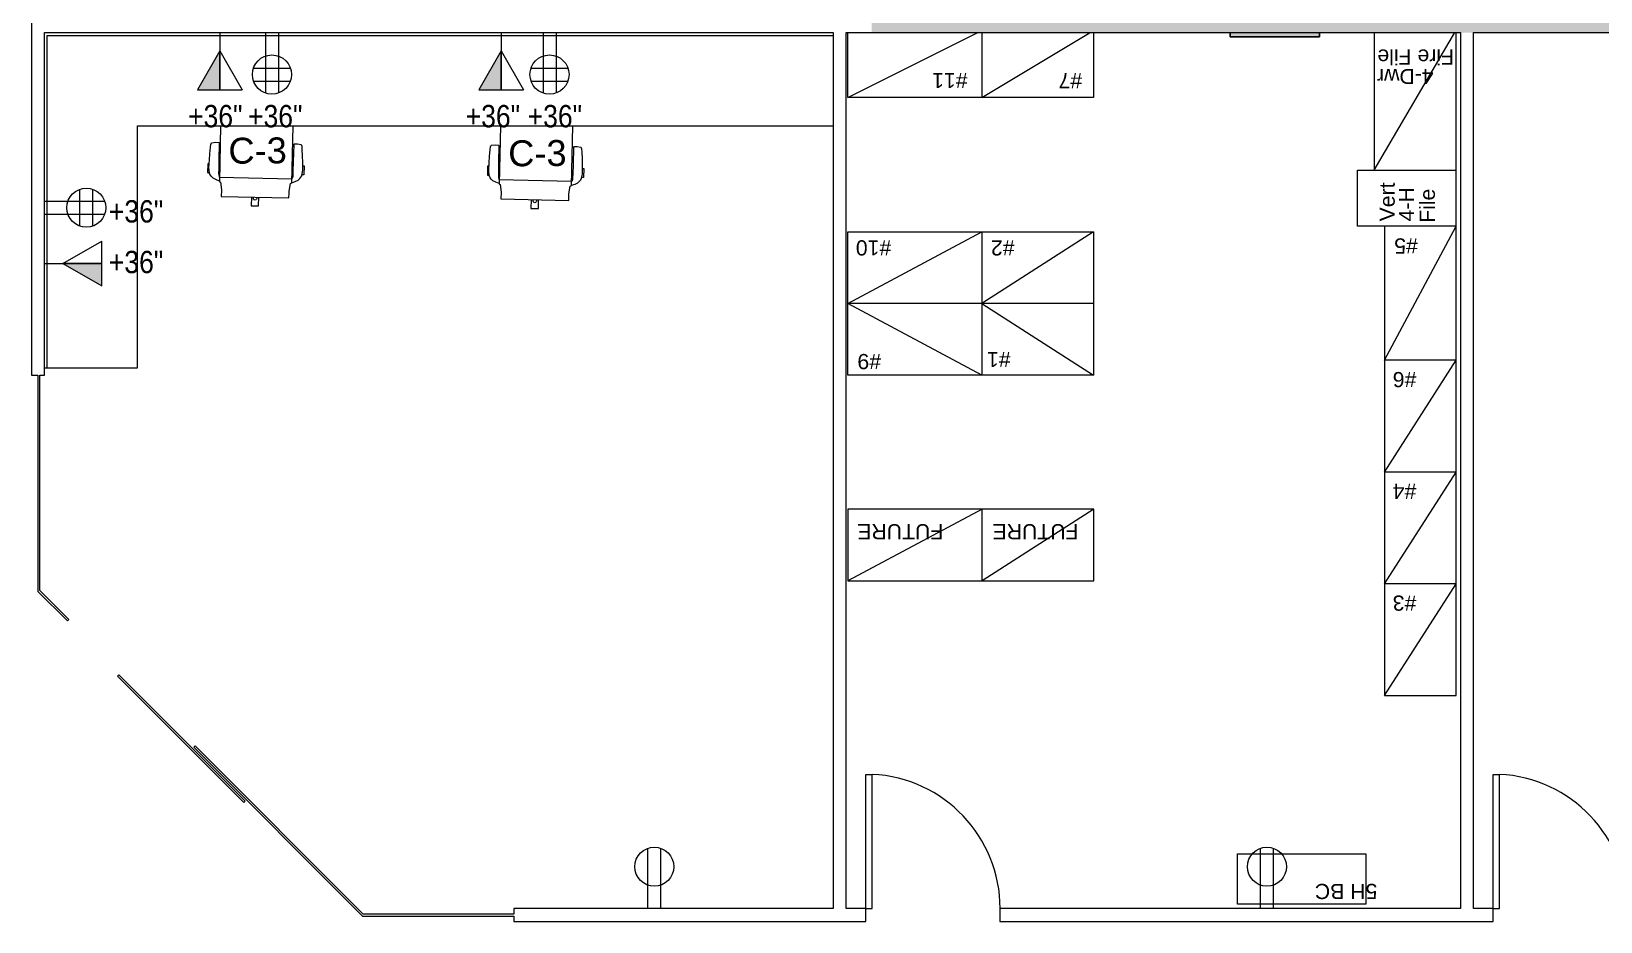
# Model space of a CAD drawing. Header units: inches. Extents: x 1 to 3921, y -2183 to 193.
# Drawn here: x 1744.7 to 2166.1, y -1854.9 to -1616 of the extents above; entities that cross this region are included whole.
import ezdxf

# ---------------------------------------------------------------- set-up
doc = ezdxf.new("R2010")
doc.units = ezdxf.units.IN
doc.header["$MEASUREMENT"] = 0
for name, color, linetype, lineweight in [('8260 Willow Oaks_dwg _2_', 8, 'Continuous', 9), ('A-ANNO-NOTE', 131, 'Continuous', 20), ('A-DOOR', 31, 'Continuous', 9), ('A-FURN-P-SEAT', 7, 'Continuous', 9), ('A-FURN-RELOCATE', 7, 'Continuous', 9), ('A-FURN-TAGS HM', 7, 'Continuous', 9), ('A-WALL', 113, 'Continuous', 50), ('A-WALL-PATT', 111, 'Continuous', 13), ('Cougaar_Furn Plan_V01_1_dwg', 8, 'Continuous', 9), ('E-COMM-IDEN', 2, 'Continuous', 9), ('E-ELEC-FIXT-IDEN', 2, 'Continuous', 9), ('I-WALL', 2, 'Continuous', 9), ('Q-CASE', 31, 'Continuous', 9)]:
    doc.layers.add(name, color=color, linetype=linetype, lineweight=lineweight)
doc.styles.add('Arial', font='arial.ttf', dxfattribs={"height": 6.966241})
doc.styles.add('Arial_3', font='arial.ttf', dxfattribs={"height": 4.078187})
doc.styles.add('Arial_9', font='arial.ttf', dxfattribs={"width": 0.85, "height": 6})

# ---------------------------------------------------------------- blocks, each defined once
blk = doc.blocks.new('Cougaar_Furn Plan_V01_1_dwg_C-2-2613227-New Construction - Tel_Data_Elec Plan')
at = {"layer": 'A-FURN-P-SEAT'}
for p, q in [((-7.94, 8.91), (-5.9, -10.4)), ((-2.34, 9.79), (-2.3, 9.51)), ((-1.37, 9.71), (-1.35, 9.9)), ((-0.24, -10.09), (-0.26, -9.81)), ((0.69, -9.81), (0.75, -9.99))]:
    blk.add_line(p, q, dxfattribs=at)
at = {"layer": 'A-FURN-P-SEAT', "flags": 128}
for points in [[(5.74, 10.36), (-9.12, 8.79), (-9.24, 8.5), (-11.26, 7.98), (-13.04, 7.79), (-11.13, -10.3)], [(-9.01, 8.8), (-8.75, 9.77), (-8.45, 10.56), (-8.1, 11.06), (-7.77, 11.39), (-7.37, 11.65), (-6.3, 11.96), (-5.87, 12.02), (-3.72, 12.2), (-2.14, 12.29), (-0.27, 12.36), (0.45, 12.36), (0.73, 12.3), (0.86, 12.23), (0.92, 12.15), (1.16, 11.17), (1.23, 10.29), (1.15, 10.17), (-3.45, 9.67), (-5.93, 9.39), (-6.94, 9.28), (-7.38, 9.2), (-7.88, 9.04), (-8.02, 8.91)], [(-4.76, 12.11), (-4.8, 12.46), (-7.17, 12.21), (-7.11, 11.72)], [(-12.19, -0.28), (-14.51, -0.52), (-14.3, -2.52), (-11.98, -2.27)], [(-12.04, -1.73), (-12.36, -1.76), (-12.6, -1.72), (-12.8, -1.57), (-12.87, -1.36), (-12.84, -1.14), (-12.68, -0.94), (-12.45, -0.86), (-12.13, -0.82)], [(-11.13, -10.3), (-9.86, -10.16), (-9.3, -10.14), (-7.26, -10.22), (-7.02, -10.52), (8.23, -8.92)], [(-6.97, -10.52), (-6.51, -11.42), (-6.06, -12.12), (-5.61, -12.53), (-5.21, -12.79), (-4.77, -12.96), (-3.65, -13.04), (-3.23, -13.01), (-1.08, -12.74), (0.47, -12.5), (2.32, -12.17), (3.03, -12.02), (3.28, -11.9), (3.39, -11.81)], [(3.39, -11.81), (3.44, -11.72), (3.47, -10.71), (3.36, -9.84), (3.26, -9.74), (-1.35, -10.21), (-3.84, -10.45), (-4.84, -10.55), (-5.29, -10.57), (-5.81, -10.52), (-5.98, -10.42)], [(-2.12, -12.87), (-2.09, -13.22), (-4.46, -13.47), (-4.51, -12.97)]]:
    blk.add_lwpolyline(points, dxfattribs=at)
blk = doc.blocks.new('Cougaar_Furn Plan_V01_1_dwg_C-2-V5-New Construction - Tel_Data_Elec Plan')
at = {"layer": 'A-FURN-P-SEAT'}
for p, q in [((-7.94, 8.91), (-5.9, -10.4)), ((-2.34, 9.79), (-2.3, 9.51)), ((-1.37, 9.71), (-1.35, 9.9)), ((-0.24, -10.09), (-0.26, -9.81)), ((0.69, -9.81), (0.75, -9.99))]:
    blk.add_line(p, q, dxfattribs=at)
at = {"layer": 'A-FURN-P-SEAT', "flags": 128}
for points in [[(6.44, 10.43), (-9.12, 8.79), (-9.24, 8.5), (-11.26, 7.98), (-13.04, 7.79), (-11.13, -10.3)], [(-9.01, 8.8), (-8.75, 9.77), (-8.45, 10.56), (-8.1, 11.06), (-7.77, 11.39), (-7.37, 11.65), (-6.3, 11.96), (-5.87, 12.02), (-3.72, 12.2), (-2.14, 12.29), (-0.27, 12.36), (0.45, 12.36), (0.73, 12.3), (0.86, 12.23), (0.92, 12.15), (1.16, 11.17), (1.23, 10.29), (1.15, 10.17), (-3.45, 9.67), (-5.93, 9.39), (-6.94, 9.28), (-7.38, 9.2), (-7.88, 9.04), (-8.02, 8.91)], [(-4.76, 12.11), (-4.8, 12.46), (-7.17, 12.21), (-7.11, 11.72)], [(-12.19, -0.28), (-14.51, -0.52), (-14.3, -2.52), (-11.98, -2.27)], [(-12.04, -1.73), (-12.36, -1.76), (-12.6, -1.72), (-12.8, -1.57), (-12.87, -1.36), (-12.84, -1.14), (-12.68, -0.94), (-12.45, -0.86), (-12.13, -0.82)], [(-11.13, -10.3), (-9.86, -10.16), (-9.3, -10.14), (-7.26, -10.22), (-7.02, -10.52), (8.93, -8.84)], [(-6.97, -10.52), (-6.51, -11.42), (-6.06, -12.12), (-5.61, -12.53), (-5.21, -12.79), (-4.77, -12.96), (-3.65, -13.04), (-3.23, -13.01), (-1.08, -12.74), (0.47, -12.5), (2.32, -12.17), (3.03, -12.02), (3.28, -11.9), (3.39, -11.81)], [(3.39, -11.81), (3.44, -11.72), (3.47, -10.71), (3.36, -9.84), (3.26, -9.74), (-1.35, -10.21), (-3.84, -10.45), (-4.84, -10.55), (-5.29, -10.57), (-5.81, -10.52), (-5.98, -10.42)], [(-2.12, -12.87), (-2.09, -13.22), (-4.46, -13.47), (-4.51, -12.97)]]:
    blk.add_lwpolyline(points, dxfattribs=at)
blk = doc.blocks.new('Cougaar_Furn Plan_V01_1_dwg-2613217-New Construction - Tel_Data_Elec Plan')
at = {"layer": 'A-FURN-RELOCATE'}
for p, q in [((1956.51, -1634.28), (1991.43, -1616.82)), ((2022.51, -1616.82), (2022.51, -1634.28)), ((2097.84, -1653.78), (2119.53, -1616.82)), ((2097.84, -1616.82), (2097.84, -1653.78)), ((2022.51, -1689.53), (1956.51, -1689.53))]:
    blk.add_line(p, q, dxfattribs=at)
at = {"layer": 'A-FURN-RELOCATE', "flags": 128}
for points in [[(2022.51, -1634.28), (1956.51, -1634.28), (1956.51, -1616.82)], [(1992.51, -1616.82), (1992.51, -1634.28), (2021.61, -1616.82)], [(2100.59, -1668.78), (2100.59, -1794.78), (2119.84, -1794.78), (2119.84, -1616.82)], [(2100.59, -1794.78), (2119.84, -1764.78), (2100.59, -1764.78), (2119.84, -1734.78), (2100.59, -1734.78), (2119.84, -1704.78), (2100.59, -1704.78), (2119.84, -1668.78), (2093.34, -1668.78), (2093.34, -1653.78), (2119.84, -1653.78)], [(2022.51, -1670.28), (2022.51, -1708.78), (1956.51, -1708.78), (1956.51, -1670.28), (2022.51, -1670.28), (1992.51, -1689.53), (2022.51, -1708.78)], [(2022.54, -1744.78), (1956.54, -1744.78), (1956.54, -1764.03), (2022.54, -1764.03), (2022.54, -1744.78), (1992.54, -1764.03), (1992.54, -1744.78), (1956.54, -1764.03)]]:
    blk.add_lwpolyline(points, dxfattribs=at)
for points in [[(1992.51, -1708.78), (1956.51, -1689.53), (1992.51, -1670.28)], [(2061.11, -1850.76), (2061.11, -1837.26), (2095.61, -1837.26), (2095.61, -1850.76)]]:
    blk.add_lwpolyline(points, close=True, dxfattribs=at)
at = {"rotation": 82.634329355228}
for name, p in [('Cougaar_Furn Plan_V01_1_dwg_C-2-2613227-New Construction - Tel_Data_Elec Plan', (1797.66, -1648.85)), ('Cougaar_Furn Plan_V01_1_dwg_C-2-V5-New Construction - Tel_Data_Elec Plan', (1872.78, -1649.54))]:
    blk.add_blockref(name, p, dxfattribs=at)
at = {"layer": 'A-FURN-RELOCATE', "char_height": 4.078, "attachment_point": 1, "line_spacing_factor": 0.941778, "style": 'Arial_3'}
for s, insert, width, rotation in [('Fire File', (2119.26, -1625.43), 24.5154, 180), ('#11', (1988.66, -1631.72), 11.3839, 180), ('#7', (2019.42, -1631.78), 7.5893, 180), ('4-Dwr', (2113.8, -1630.65), 17.9247, 180), ('Vert', (2099.27, -1667.5), 12.4824, 90), ('4-H', (2104.49, -1667.5), 10.9346, 90), ('File', (2110.06, -1667.89), 10.9346, 90), ('#10', (1968.16, -1676.64), 11.3839, 180), ('#2', (2001.28, -1676.65), 7.5893, 180), ('#5', (2109.55, -1676.13), 7.5893, 180), ('#9', (1965.43, -1707.17), 7.5893, 180), ('#1', (2000.21, -1706.62), 7.5893, 180), ('#6', (2109.16, -1712.01), 7.5893, 180), ('#4', (2109.14, -1742.01), 7.5893, 180), ('FUTURE', (1982.14, -1752.85), 27.5112, 180), ('FUTURE', (2018.45, -1752.85), 27.5112, 180), ('#3', (2109.16, -1772.01), 7.5893, 180), ('5H BC', (2098.68, -1849.42), 20.0218, 180)]:
    blk.add_mtext(s, dxfattribs=dict(at, insert=insert, width=width, rotation=rotation))
at = {"layer": 'A-FURN-TAGS HM', "char_height": 6.966, "width": 18.6776, "attachment_point": 1, "rotation": 0.4344, "line_spacing_factor": 0.941778, "style": 'Arial'}
for insert in [(1790.18, -1645.06), (1865.3, -1645.76)]:
    blk.add_mtext('C-3', dxfattribs=dict(at, insert=insert))
blk = doc.blocks.new('Single-Flush - 36_ x 84_-2431520-New Construction - Tel_Data_Elec Plan')
at = {"layer": 'A-DOOR', "color": 250, "lineweight": 20}
for p, q in [((16.25, -1.75), (16.25, -37.77)), ((18, -1.75), (16.25, -1.75)), ((18, -1.75), (18, -37.77)), ((18, -37.77), (16.25, -37.77))]:
    blk.add_line(p, q, dxfattribs=at)
at = {"layer": 'A-DOOR'}
blk.add_arc((18, -1.75), 36.07, 180, 267.2188, dxfattribs=at)
blk = doc.blocks.new('Sliding - Single-Glass - No Frame - 48_ x 84_-2451944-New Construction - Tel_Data_Elec Plan')
at = {"layer": 'A-DOOR', "color": 250, "lineweight": 20}
for p, q in [((-44, 1.25), (4, 1.25)), ((-44, 0.75), (-44, 1.25)), ((4, 0.75), (-44, 0.75)), ((4, 1.25), (4, 0.75))]:
    blk.add_line(p, q, dxfattribs=at)
blk = doc.blocks.new('Counter Top - L Shaped - Standard Counter Top w_ Backsplash-2612374-New Construction - Tel_Data_Elec Plan')
at = {"layer": 'Q-CASE', "lineweight": 13}
for p, q in [((-46.51, -0.75), (164.53, -0.75)), ((-46.51, -90.03), (-46.51, -0.75)), ((-46.51, -0.75), (164.53, -0.75)), ((-46.51, -90.03), (-46.51, -0.75)), ((-22.26, -90.03), (-22.26, -25)), ((-22.26, -25), (164.53, -25)), ((-47.26, -90.03), (-46.51, -90.03)), ((-47.26, -90.03), (-22.26, -90.03))]:
    blk.add_line(p, q, dxfattribs=at)
blk = doc.blocks.new('8260 Willow Oaks_dwg _2_-2439531-New Construction - Tel_Data_Elec Plan')
at = {"layer": 'A-WALL-PATT', "lineweight": 9}
h = blk.add_hatch(color=7, dxfattribs=at)
h.paths.add_polyline_path([(32587.71, 8971.61), (32587.71, 8971.79), (32584.21, 8971.79), (32584.21, 8971.61), (32587.59, 8971.61)], flags=0)
h.paths.add_polyline_path([(32587.71, 8975.29), (32587.71, 9232.45), (32584.21, 9232.45), (32584.21, 9140.23), (32584.34, 9140.23), (32584.34, 9115.23), (32584.21, 9115.23), (32584.21, 9006.02), (32587.59, 9006.02), (32587.59, 8975.29)], flags=0)
h = blk.add_hatch(color=7, dxfattribs=at)
h.paths.add_polyline_path([(32680.32, 8970.71), (32704.32, 8970.71), (32704.32, 8971.79), (32680.32, 8971.79)], flags=0)
h.paths.add_polyline_path([(32680.32, 8975.54), (32704.32, 8975.54), (32704.32, 8994.71), (32680.32, 8994.71)], flags=0)
at = {"layer": 'A-WALL', "color": 10, "lineweight": 30, "flags": 128}
blk.add_lwpolyline([(32680.32, 8971.79), (32680.32, 8970.71), (32704.32, 8970.71), (32704.32, 8971.79)], dxfattribs=at)

msp = doc.modelspace()

# ---------------------------------------------------------------- hatches: boundary and pattern name
at = {"layer": 'A-ANNO-NOTE', "lineweight": 9}
for points in [[(1795.31, -1631.66), (1795.31, -1621.2), (1789.31, -1631.66)], [(1870.85, -1631.66), (1870.85, -1621.2), (1864.85, -1631.66)], [(1763.62, -1684.28), (1763.62, -1678.28), (1753.16, -1678.28), (1756.71, -1680.32)]]:
    msp.add_hatch(color=256, dxfattribs=at).paths.add_polyline_path(points, flags=0)
at = {"layer": 'A-WALL-PATT'}
for points in [[(1973.84, -1616.28), (1973.84, -1582.05), (1970.34, -1582.05), (1970.34, -1616.28)], [(2288.48, -1616.28), (2288.48, -1612.78), (1973.84, -1612.78), (1973.84, -1616.28), (2131.93, -1616.28)]]:
    msp.add_hatch(color=8, dxfattribs=at).paths.add_polyline_path(points, flags=0)

# ---------------------------------------------------------------- linework, layer by layer
at = {"layer": 'A-ANNO-NOTE'}
for p, q in [((1795.31, -1616.28), (1795.31, -1631.66)), ((1807.57, -1616.28), (1807.57, -1632.48)), ((1811.06, -1616.28), (1811.06, -1632.48)), ((1870.85, -1616.28), (1870.85, -1631.66)), ((1882.11, -1616.28), (1882.11, -1632.48)), ((1885.6, -1616.28), (1885.6, -1632.48)), ((1795.31, -1621.2), (1789.31, -1631.66)), ((1795.31, -1621.2), (1789.31, -1631.66)), ((1795.31, -1631.66), (1795.31, -1621.2)), ((1795.31, -1621.2), (1801.31, -1631.66)), ((1870.85, -1621.2), (1864.85, -1631.66)), ((1870.85, -1621.2), (1864.85, -1631.66)), ((1870.85, -1631.66), (1870.85, -1621.2)), ((1870.85, -1621.2), (1876.85, -1631.66)), ((1804.36, -1625.79), (1814.27, -1625.79)), ((1878.9, -1625.79), (1888.81, -1625.79)), ((1804.36, -1629.27), (1814.27, -1629.27)), ((1878.9, -1629.27), (1888.81, -1629.27)), ((1789.31, -1631.66), (1795.31, -1631.66)), ((1789.31, -1631.66), (1801.31, -1631.66)), ((1864.85, -1631.66), (1870.85, -1631.66)), ((1864.85, -1631.66), (1876.85, -1631.66)), ((1757.75, -1668.23), (1757.75, -1658.33)), ((1761.23, -1668.23), (1761.23, -1658.33)), ((1748.24, -1661.54), (1764.44, -1661.54)), ((1748.24, -1665.02), (1764.44, -1665.02)), ((1753.16, -1678.28), (1763.62, -1672.28)), ((1763.62, -1684.28), (1763.62, -1672.28)), ((1748.24, -1678.28), (1763.62, -1678.28)), ((1763.62, -1678.28), (1753.16, -1678.28)), ((1753.16, -1678.28), (1763.62, -1684.28)), ((1753.16, -1678.28), (1763.62, -1684.28)), ((1763.62, -1684.28), (1763.62, -1678.28)), ((1910.25, -1851.43), (1910.25, -1835.24)), ((1913.73, -1851.43), (1913.73, -1835.24)), ((2074.74, -1851.43), (2074.74, -1835.24)), ((2078.22, -1851.43), (2078.22, -1835.24))]:
    msp.add_line(p, q, dxfattribs=at)
for centre in [(1809.32, -1627.53), (1883.85, -1627.53), (1759.49, -1663.28), (1911.99, -1840.19), (2076.48, -1840.19)]:
    msp.add_circle(centre, 5.25, dxfattribs=at)
at = {"layer": 'I-WALL', "color": 250, "lineweight": 20}
for p, q in [((1744.74, -1612.78), (1744.74, -1708.28)), ((1748.24, -1708.28), (1748.24, -1616.28)), ((1748.24, -1616.28), (1960.03, -1616.28)), ((1960.03, -1616.28), (1960.03, -1851.43)), ((1963.53, -1851.43), (1963.53, -1616.28)), ((1963.53, -1616.28), (2128.43, -1616.28)), ((2128.43, -1616.28), (2128.43, -1851.43)), ((2131.93, -1851.43), (2131.93, -1616.28)), ((2131.93, -1616.28), (2288.48, -1616.28)), ((1744.74, -1708.28), (1746.49, -1708.28)), ((1746.49, -1708.28), (1746.49, -1766.29)), ((1746.99, -1708.28), (1748.24, -1708.28)), ((1746.99, -1766.08), (1746.99, -1708.28)), ((1746.49, -1766.29), (1754.4, -1774.2)), ((1754.76, -1773.85), (1746.99, -1766.08)), ((1754.4, -1774.2), (1754.76, -1773.85)), ((1788.7, -1807.79), (1788.34, -1808.14)), ((1788.34, -1808.14), (1833.64, -1853.43)), ((1833.85, -1852.93), (1788.7, -1807.79)), ((1833.64, -1853.43), (1874.24, -1853.43)), ((1874.24, -1852.93), (1833.85, -1852.93)), ((1960.03, -1851.43), (1874.24, -1851.43)), ((1874.24, -1851.43), (1874.24, -1852.93)), ((1874.24, -1853.43), (1874.24, -1854.93)), ((1968.78, -1851.43), (1963.53, -1851.43)), ((1968.78, -1854.93), (1968.78, -1851.43)), ((2128.43, -1851.43), (2004.78, -1851.43)), ((2004.78, -1851.43), (2004.78, -1854.93)), ((2137.18, -1851.43), (2131.93, -1851.43)), ((2137.18, -1854.93), (2137.18, -1851.43)), ((1874.24, -1854.93), (1968.78, -1854.93)), ((2004.78, -1854.93), (2137.18, -1854.93))]:
    msp.add_line(p, q, dxfattribs=at)

# ---------------------------------------------------------------- block references
at = {"layer": '8260 Willow Oaks_dwg _2_', "color": 7}
msp.add_blockref('8260 Willow Oaks_dwg _2_-2439531-New Construction - Tel_Data_Elec Plan', (-30613.75, -10588.08), dxfattribs=at)
at = {"layer": 'A-DOOR', "lineweight": 13}
for name, p, rotation in [('Sliding - Single-Glass - No Frame - 48_ x 84_-2451944-New Construction - Tel_Data_Elec Plan', (1771.55, -1790.99), 135.0000000000001), ('Single-Flush - 36_ x 84_-2431520-New Construction - Tel_Data_Elec Plan', (1986.78, -1853.18), 180), ('Single-Flush - 36_ x 84_-2431520-New Construction - Tel_Data_Elec Plan', (2155.18, -1853.18), 180)]:
    msp.add_blockref(name, p, dxfattribs=dict(at, rotation=rotation))
at = {"layer": 'Cougaar_Furn Plan_V01_1_dwg', "color": 7}
msp.add_blockref('Cougaar_Furn Plan_V01_1_dwg-2613217-New Construction - Tel_Data_Elec Plan', (7.44, 0.54), dxfattribs=at)
at = {"layer": 'Q-CASE', "lineweight": 13}
msp.add_blockref('Counter Top - L Shaped - Standard Counter Top w_ Backsplash-2612374-New Construction - Tel_Data_Elec Plan', (1795.5, -1616.28), dxfattribs=at)

# ---------------------------------------------------------------- texts
at = {"layer": 'E-COMM-IDEN', "char_height": 6, "width": 18.0285, "attachment_point": 1, "style": 'Arial_9'}
for insert in [(1786.81, -1635.7), (1861.34, -1635.7), (1765.54, -1674.86)]:
    msp.add_mtext('+36"', dxfattribs=dict(at, insert=insert))
at = {"layer": 'E-ELEC-FIXT-IDEN', "char_height": 6, "width": 18.0285, "attachment_point": 1, "style": 'Arial_9'}
for insert in [(1802.91, -1635.7), (1877.98, -1635.7), (1765.54, -1661.26)]:
    msp.add_mtext('+36"', dxfattribs=dict(at, insert=insert))

doc.saveas('drawing.dxf')
